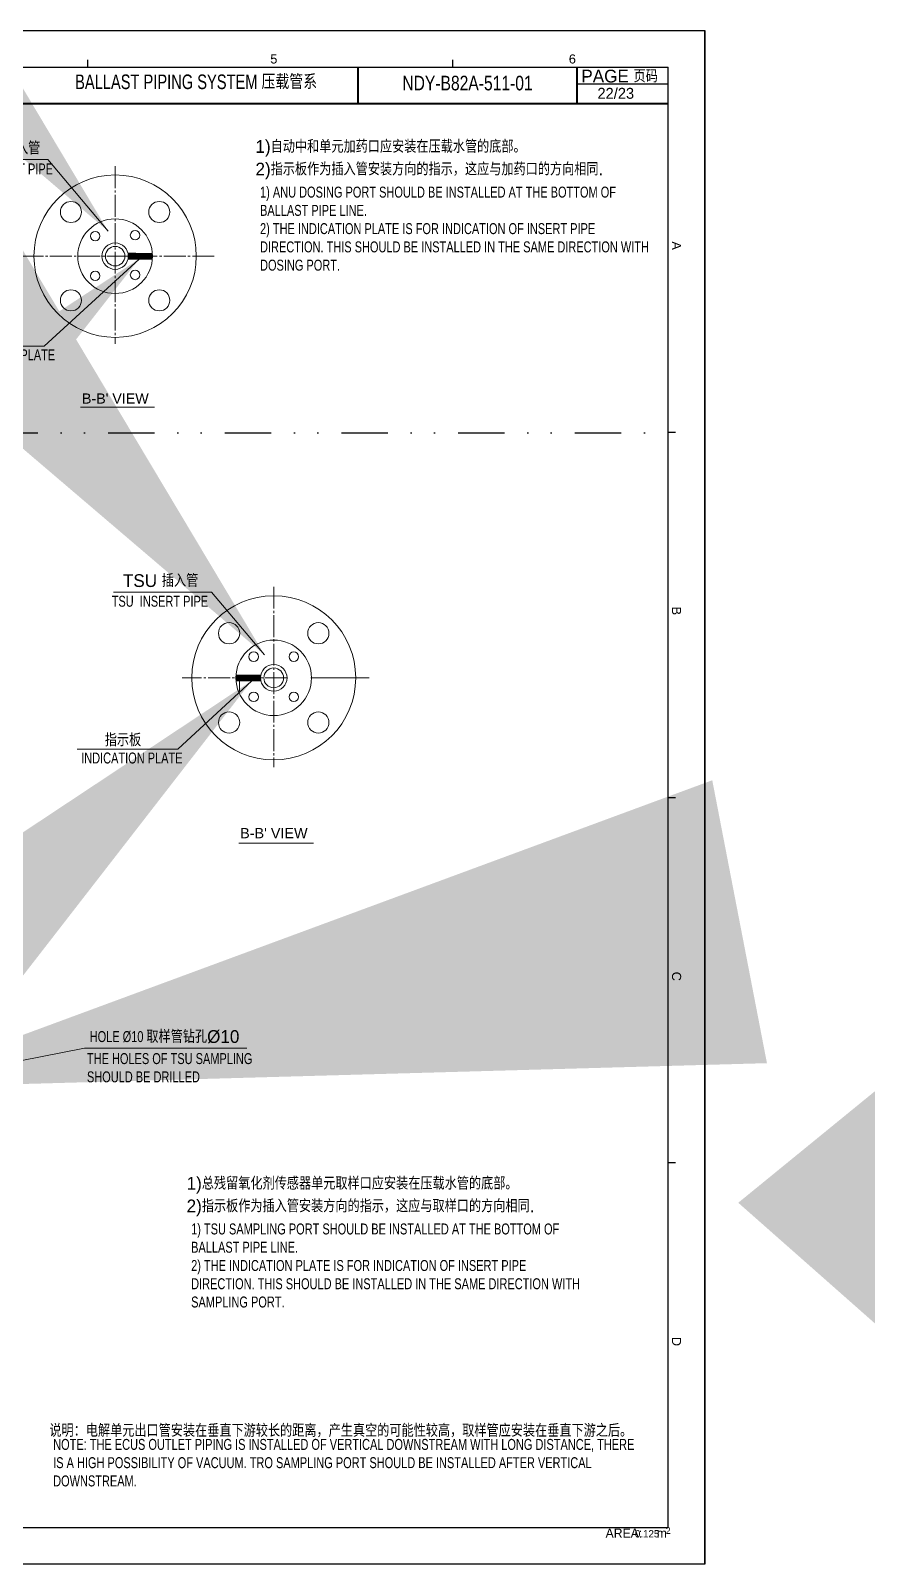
# Model space of a CAD drawing. Header units: inches. Extents: x 10682 to 13289, y -2771 to -1885.
# Drawn here: x 12421.4 to 12650.5, y -2304.6 to -1884.6 of the extents above; entities that cross this region are included whole.
import ezdxf
from ezdxf.enums import TextEntityAlignment as Align

# ---------------------------------------------------------------- set-up
doc = ezdxf.new("R2010")
doc.units = ezdxf.units.IN
doc.header["$MEASUREMENT"] = 0
for name, pattern in [('C', [26, 20, -2, 2, -2]), ('DASHED', [0.75, 0.5, -0.25]), ('DIVIDE', [31.75, 12.7, -6.35, 0, -6.35, 0, -6.35])]:
    doc.linetypes.add(name, pattern=pattern)
for name, color, linetype in [('0.3 Text', 7, 'Continuous'), ('text', 2, 'Continuous'), ('粗实线', 3, 'Continuous'), ('细实线', 7, 'Continuous')]:
    doc.layers.add(name, color=color, linetype=linetype)
doc.layers.add('0.5 Dim', color=1, linetype='Continuous', lineweight=9)
doc.layers.add('1.1 Y_Pipe', color=7, linetype='Continuous', lineweight=13)
doc.styles.add('SimSun', font='Simtxt.shx', dxfattribs={"width": 0.75, "bigfont": 'HZDX.SHX'})
doc.styles.add('st1', font='short.shx', dxfattribs={"bigfont": 'hzdxf.shx'})
doc.styles.get("Standard").update_dxf_attribs({"font": 'arial.ttf'})
doc.dimstyles.new('TC50', dxfattribs={"dimtxt": 250, "dimasz": 200, "dimexe": 100, "dimexo": 100, "dimgap": 100, "dimtad": 1, "dimtoh": 1, "dimdec": 0, "dimrnd": 0.0005, "dimzin": 9, "dimdsep": 46, "dimtxsty": 'Standard', "dimcen": -3.5, "dimclrd": 1, "dimclre": 1, "dimazin": 2, "dimtfac": 0.6, "dimtdec": 0, "dimtmove": 0, "dimatfit": 3, "dimfxl": 0, "dimtolj": 1, "dimlwd": 15, "dimlwe": 15, "dimarcsym": 0})

# ---------------------------------------------------------------- blocks, each defined once
blk = doc.blocks.new('A2')
for p, q in [((0, 0), (0, 420)), ((0, 420), (594, 420)), ((594, 0), (594, 420)), ((125, 410), (125, 412)), ((225, 410), (225, 412)), ((325, 410), (325, 412)), ((425, 410), (425, 412)), ((525, 410), (525, 412)), ((584, 310), (586, 310)), ((584, 210), (586, 210)), ((584, 110), (586, 110)), ((594, 0), (0, 0))]:
    blk.add_line(p, q)
at = {"color": 5}
for p, q in [((25, 10), (25, 410)), ((25, 410), (584, 410)), ((584, 10), (584, 410)), ((584, 10), (25, 10))]:
    blk.add_line(p, q, dxfattribs=at)
for s, p in [('1', (75, 411)), ('2', (175, 411)), ('3', (275, 411)), ('4', (375, 411)), ('5', (475, 411)), ('6', (556.75, 411))]:
    blk.add_text(s, height=2.5).set_placement(p)
for s, p in [('A', (585, 362.28)), ('B', (585, 262.28)), ('C', (585, 162.28)), ('D', (585, 62.28))]:
    blk.add_text(s, height=2.5, rotation=270).set_placement(p)
at = {"color": 2, "style": 'st1'}
for s, height, p in [('AREA:', 2.5, (566.82, 7.28)), ('m', 2.5, (580.81, 7.28)), ('2', 1.8, (583.31, 8.34))]:
    blk.add_text(s, height=height, dxfattribs=at).set_placement(p)
at = {"color": 0, "style": 'st1'}
blk.add_text('0.125', height=2, dxfattribs=at).set_placement((574.85, 7.36))
blk = doc.blocks.new('A3图框')
at = {"ltscale": 5}
blk.add_lwpolyline([(-562.29, -4946.17), (31.71, -4946.17), (31.71, -5366.17), (-562.29, -5366.17)], close=True, dxfattribs=at)
at = {"layer": '粗实线', "color": 5, "const_width": 0.5}
for points in [[(-158.29, -4956.17), (-158.29, -4966.17), (21.71, -4966.17)], [(-63.29, -4956.17), (-63.29, -4966.17)], [(-3.29, -4956.17), (-3.29, -4966.17)]]:
    blk.add_lwpolyline(points, dxfattribs=at)
at = {"layer": '细实线'}
blk.add_line((-3.29, -4960.78), (21.71, -4960.78), dxfattribs=at)
at = {"color": 2}
blk.add_blockref('A2', (-562.29, -5366.17), dxfattribs=at)
blk.add_blockref('A2', (-562.29, -5366.17), dxfattribs=at)
at = {"color": 7, "insert": (-140.73, -4958.18), "char_height": 4, "width": 78.5836, "attachment_point": 1, "style": 'SimSun'}
blk.add_mtext('BALLAST PIPING SYSTEM {\\W1;压载管系}', dxfattribs=at)
at = {"layer": 'text', "color": 7, "style": 'SimSun', "width": 0.8}
blk.add_text('NDY-B82A-511-01', height=4, dxfattribs=at).set_placement((-33.29, -4960.52), align=Align.MIDDLE_CENTER)
at = {"layer": 'text', "color": 7, "style": 'SimSun'}
blk.add_text('PAGE 页码', height=3.5, dxfattribs=at).set_placement((8.37, -4958.57), align=Align.MIDDLE)

msp = doc.modelspace()

# ---------------------------------------------------------------- hatches: boundary and pattern name
at = {"layer": '1.1 Y_Pipe', "ltscale": 30}
h = msp.add_hatch(dxfattribs=at)
h.set_pattern_fill('ANSI31', color=256, scale=0.011742)
h.set_pattern_definition([(45, (-70999.0132582, -10242.0677518), (-0.001037855978087, 0.001037855978087), [])])
h.paths.add_polyline_path([(12454.55, -1946.39), (12454.55, -1947.18), (12448.06, -1947.18, 0.054677), (12448.15, -1946.39)])
h.paths.add_polyline_path([(12454.55, -1945.62), (12454.55, -1946.39), (12448.15, -1946.39, 0.05456), (12448.06, -1945.61)])
h = msp.add_hatch(dxfattribs=at)
h.set_pattern_fill('ANSI31', color=256, scale=0.011867)
h.set_pattern_definition([(45, (-71845.6474244, -10446.0340957), (-0.00104892630653, 0.00104892630653), [])])
h.paths.add_polyline_path([(12477.84, -2061.87), (12477.84, -2062.67), (12484.4, -2062.66, -0.054677), (12484.31, -2061.87)])
h.paths.add_polyline_path([(12477.84, -2061.09), (12477.84, -2061.87), (12484.31, -2061.87, -0.05456), (12484.4, -2061.09)])

# ---------------------------------------------------------------- linework, layer by layer
at = {"color": 4, "linetype": 'DIVIDE'}
msp.add_line((12218.98, -1994.79), (12596.01, -1994.79), dxfattribs=at)
at = {"layer": '0.5 Dim', "linetype": 'C', "ltscale": 0.3}
for p, q in [((12444.54, -1921.78), (12444.54, -1970.42)), ((12471.68, -1946.39), (12417.76, -1946.39)), ((12487.96, -2036.92, 11.78), (12487.96, -2086.35, 11.78)), ((12491.6, -2061.87, 11.78), (12462.93, -2061.87, 11.78))]:
    msp.add_line(p, q, dxfattribs=at)
at = {"layer": '0.5 Dim', "color": 1, "linetype": 'C', "lineweight": 9, "ltscale": 2}
msp.add_line((12514.06, -2061.87, 11.78), (12498.08, -2061.87, 11.78), dxfattribs=at)
at = {"layer": '1.1 Y_Pipe', "ltscale": 30}
for p, q in [((12435.09, -1987.75), (12455.29, -1987.75)), ((12478.45, -2107.16, 2.34), (12498.87, -2107.16, 2.34))]:
    msp.add_line(p, q, dxfattribs=at)
at = {"layer": '1.1 Y_Pipe', "linetype": 'DASHED', "ltscale": 10}
msp.add_line((12478.61, -2062.67, 11.78), (12478.61, -2065.52, 11.78), dxfattribs=at)
at = {"layer": '1.1 Y_Pipe', "color": 3, "ltscale": 30}
for points in [[(12454.55, -1946.4), (12454.55, -1945.62), (12448.06, -1945.61)], [(12454.55, -1946.4), (12454.55, -1947.18), (12448.06, -1947.18)]]:
    msp.add_lwpolyline(points, dxfattribs=at)
at = {"layer": '1.1 Y_Pipe', "color": 3, "ltscale": 30, "elevation": 11.78}
for points in [[(12477.84, -2061.88), (12477.84, -2061.09), (12484.4, -2061.09)], [(12477.84, -2061.88), (12477.84, -2062.67), (12484.4, -2062.66)]]:
    msp.add_lwpolyline(points, dxfattribs=at)
at = {"layer": '1.1 Y_Pipe'}
for centre, radius in [((12444.54, -1946.39), 22.23), ((12432.44, -1934.3), 2.88), ((12456.63, -1934.3), 2.88), ((12444.54, -1946.39), 10.23), ((12439.1, -1940.89), 1.29), ((12449.98, -1940.66), 1.29), ((12439.1, -1951.78), 1.29), ((12449.98, -1951.54), 1.29), ((12432.44, -1958.49), 2.88), ((12456.63, -1958.49), 2.88), ((12487.96, -2061.87, 11.78), 22.46), ((12475.74, -2049.65, 11.78), 2.91), ((12500.18, -2049.65, 11.78), 2.91), ((12487.96, -2061.87, 11.78), 10.34), ((12482.46, -2056.08, 11.78), 1.31), ((12493.46, -2056.08, 11.78), 1.31), ((12482.46, -2067.08, 11.78), 1.31), ((12493.46, -2067.08, 11.78), 1.31), ((12475.74, -2074.1, 11.78), 2.91), ((12500.18, -2074.1, 11.78), 2.91)]:
    msp.add_circle(centre, radius, dxfattribs=at)
for centre, radius, start, end in [((12444.54, -1946.39), 3.61, 90.0106, 270.0066), ((12444.54, -1946.39), 2.67, 90.0133, 270.0133), ((12444.54, -1946.39), 3.61, 270, 90), ((12444.54, -1946.39), 2.67, 270.0066, 90.0027), ((12487.96, -2061.87, 11.78), 3.64, 90.0133, 270.0133), ((12487.96, -2061.87, 11.78), 2.7, 90.0133, 270.0133), ((12487.96, -2061.87, 11.78), 3.64, 270.0066, 90.0027), ((12487.96, -2061.87, 11.78), 2.7, 270.0066, 90.0027)]:
    msp.add_arc(centre, radius, start, end, dxfattribs=at)

# ---------------------------------------------------------------- block references
at = {"color": 2}
msp.add_blockref('A3图框', (12574.31, 3061.54), dxfattribs=at)

# ---------------------------------------------------------------- texts
at = {"color": 1, "linetype": 'Continuous', "style": 'SimSun'}
for s, p in [('ANU 插入管', (12402.9, -1918.55)), ('TSU 插入管', (12446.66, -2036.99, 12.4)), ('指示板', (12441.7, -2080.61, 12.4))]:
    msp.add_text(s, height=3.5, dxfattribs=at).set_placement(p)
at = {"color": 2, "linetype": 'Continuous', "style": 'SimSun'}
for s, p in [('1)自动中和单元加药口应安装在压载水管的底部。', (12482.97, -1918.1)), ('2)指示板作为插入管安装方向的指示，这应与加药口的方向相同.', (12482.97, -1924.29)), ('1)总残留氧化剂传感器单元取样口应安装在压载水管的底部。', (12464.11, -2202.04)), ('2)指示板作为插入管安装方向的指示，这应与取样口的方向相同.', (12464.11, -2208.24))]:
    msp.add_text(s, height=3.5, dxfattribs=at).set_placement(p)
at = {"linetype": 'Continuous', "lineweight": 0, "style": 'SimSun', "width": 0.75}
msp.add_text('HOLE Ø10', height=3, dxfattribs=at).set_placement((12437.57, -2161.61, 2.34))
at = {"color": 7, "linetype": 'Continuous', "style": 'SimSun'}
msp.add_text('取样管钻孔%%C10', height=3.5, dxfattribs=at).set_placement((12453.09, -2161.85, 2.96))
at = {"color": 4, "linetype": 'Continuous', "style": 'SimSun'}
msp.add_text('说明：电解单元出口管安装在垂直下游较长的距离，产生真空的可能性较高，取样管应安装在垂直下游之后。', height=3.5, dxfattribs=at).set_placement((12426.53, -2269.74))
at = {"linetype": 'Continuous', "lineweight": 0, "insert": (12436.82, -2164.64, -6.54), "char_height": 3, "attachment_point": 1, "style": 'SimSun'}
msp.add_mtext('THE HOLES OF TSU SAMPLING \\PSHOULD BE DRILLED', dxfattribs=at)
at = {"layer": '0.3 Text', "color": 2, "attachment_point": 5, "style": 'SimSun'}
for s, insert, char_height, width in [('\\pxql;1) ANU DOSING PORT SHOULD BE INSTALLED AT THE BOTTOM OF BALLAST PIPE LINE.\\P2) THE INDICATION PLATE IS FOR INDICATION OF INSERT PIPE DIRECTION. THIS SHOULD BE INSTALLED IN THE SAME DIRECTION WITH DOSING PORT.', (12537.79, -1938.87), 3, 107.1402), ('\\pxql;1) TSU SAMPLING PORT SHOULD BE INSTALLED AT THE BOTTOM OF BALLAST PIPE LINE.\\P2) THE INDICATION PLATE IS FOR INDICATION OF INSERT PIPE DIRECTION. THIS SHOULD BE INSTALLED IN THE SAME DIRECTION WITH SAMPLING PORT.', (12518.92, -2222.82), 3, 107.1402), ('\\pxql;{\\H0.75x;\\C4;NOTE: THE ECUS OUTLET PIPING IS INSTALLED OF VERTICAL DOWNSTREAM WITH LONG DISTANCE, THERE IS A HIGH POSSIBILITY OF VACUUM. TRO SAMPLING PORT SHOULD BE INSTALLED AFTER VERTICAL DOWNSTREAM.}', (12508.15, -2276.82), 4, 161.1667)]:
    msp.add_mtext(s, dxfattribs=dict(at, insert=insert, char_height=char_height, width=width))
at = {"layer": '0.3 Text', "attachment_point": 9}
for insert, char_height in [((12453.73, -1986.77), 2.7887), ((12497.24, -2105.81, 11.78), 2.8185)]:
    msp.add_mtext("\\A1;B-B' VIEW", dxfattribs=dict(at, insert=insert, char_height=char_height))
at = {"layer": '0.5 Dim', "style": 'SimSun', "width": 0.75}
for s, p in [('ANU INSERT PIPE', (12401.6, -1924.01)), ('INDICATION PLATE', (12400.36, -1974.92)), ('TSU  INSERT PIPE', (12443.6, -2042.39, 11.78)), ('INDICATION PLATE', (12435.24, -2085.32, 12.4))]:
    msp.add_text(s, height=3, dxfattribs=at).set_placement(p)
at = {"layer": 'text', "color": 7, "style": 'SimSun'}
msp.add_text('22/23', height=3, dxfattribs=at).set_placement((12581.63, -1901.79), align=Align.MIDDLE_CENTER)

# ---------------------------------------------------------------- leaders
at = {"color": 30, "linetype": 'Continuous', "ltscale": 100, "true_color": 0xf26722}
msp.add_leader([(12379.9, -2174.2, 2.34), (12436.19, -2163.32, 2.34), (12480.59, -2163.32, 2.34)], dimstyle='TC50', override={"dimscale": 1.2, "dimgap": 100, "dimtad": 0}, dxfattribs=at)
at = {"layer": '0.5 Dim', "ltscale": 30}
for points in [[(12442.64, -1939.58, 57.77), (12426.07, -1919.94, 57.77), (12400.84, -1919.94, 57.77)], [(12451.08, -1947.17, 57.77), (12425.13, -1971.05, 57.77), (12400.04, -1971.05, 57.77)], [(12485.43, -2055.56, 70.17), (12470.92, -2038.38, 70.17), (12444.06, -2038.38, 70.17)], [(12481.93, -2062.67, 70.17), (12461.71, -2081.44, 70.17), (12434.1, -2081.44, 70.17)], [(12772.2, -2077.47, 58.39), (12754.22, -2097.83, 58.39), (12728.64, -2097.83, 58.39)]]:
    msp.add_leader(points, dimstyle='TC50', override={"dimgap": 100, "dimtad": 0, "dimtoh": 0, "dimarcsym": 1}, dxfattribs=at)

doc.saveas('drawing.dxf')
